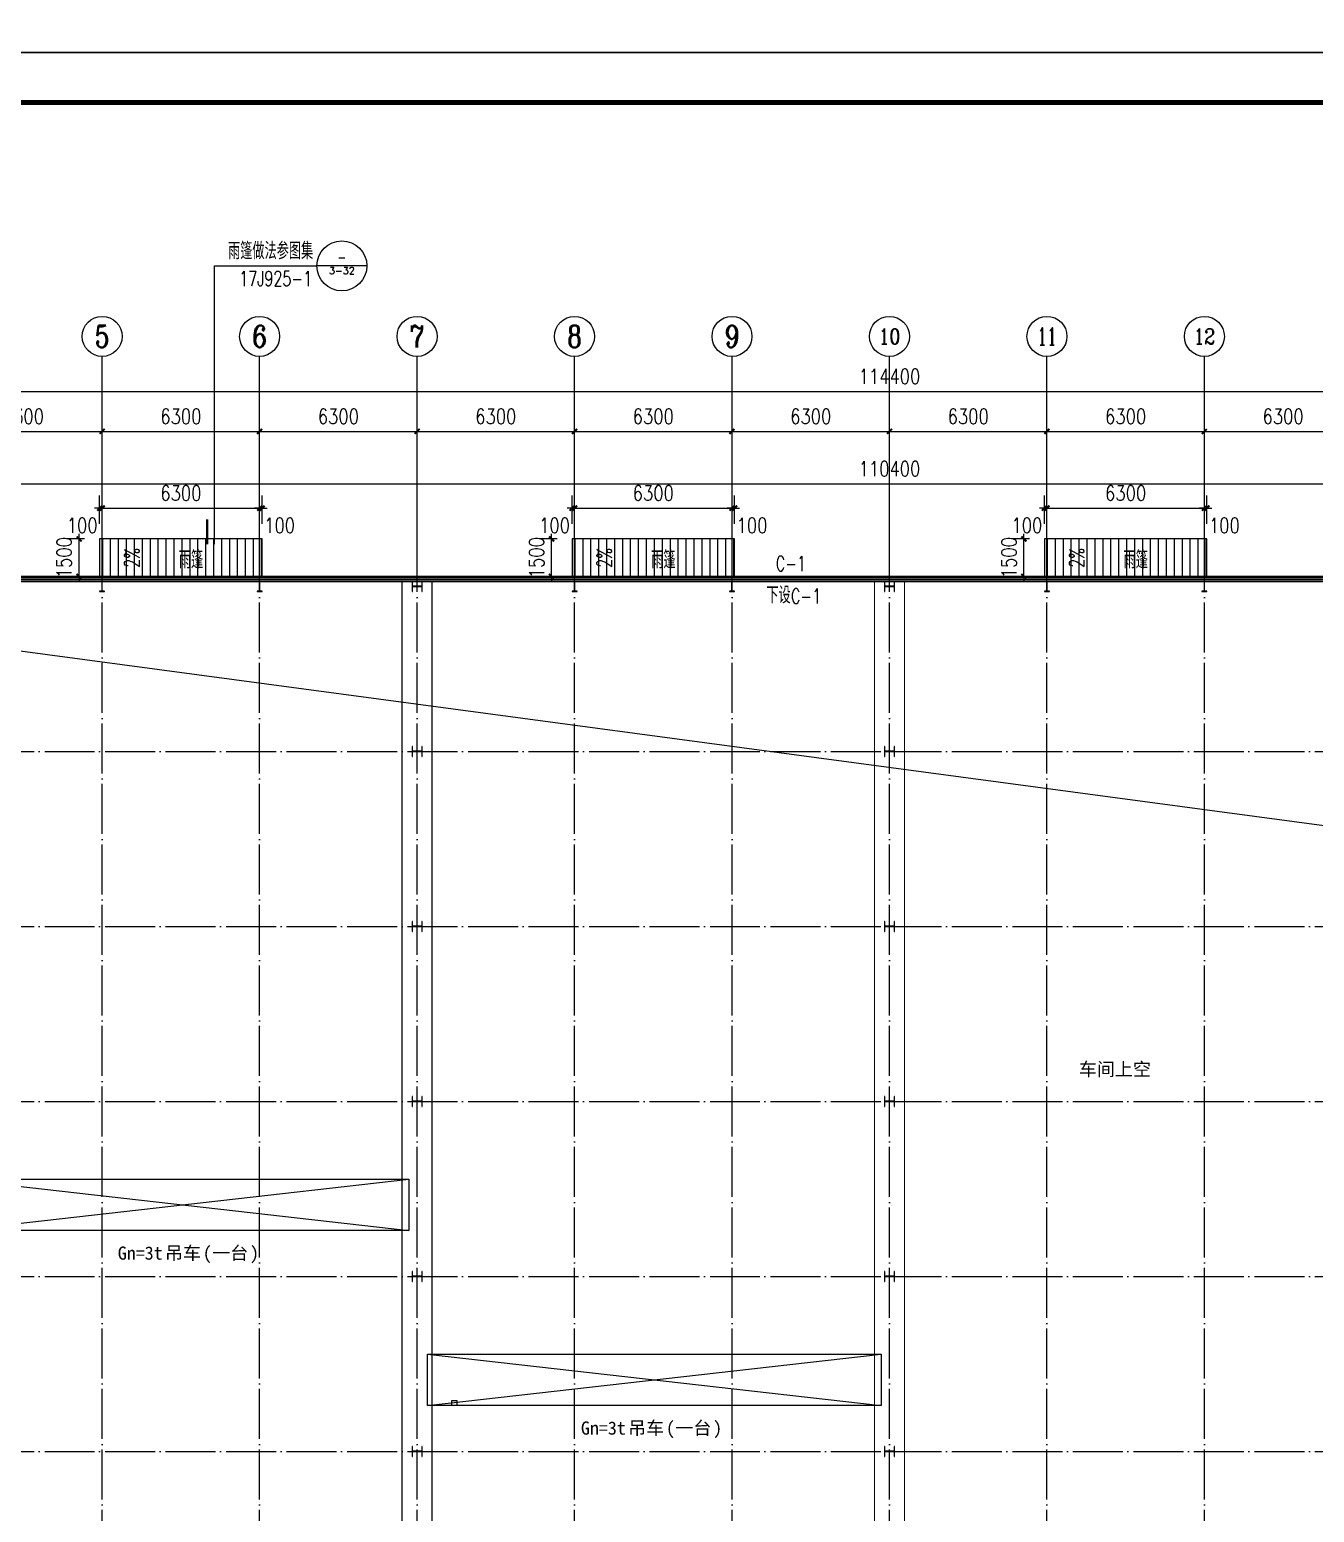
# Model space of a CAD drawing. Extents: x -21908402 to 2288787, y 79687 to 5079726.
# Drawn here: x 2142909 to 2194310, y 377685 to 436996 of the extents above; entities that cross this region are included whole.
import ezdxf
from ezdxf.enums import TextEntityAlignment as Align

# ---------------------------------------------------------------- set-up
doc = ezdxf.new("R2010")
doc.units = 0
doc.header["$LTSCALE"] = 1000
doc.linetypes.add('DOTE', pattern=[2.42, 2, -0.2, 0.02, -0.2])
doc.layers.get('0').update_dxf_attribs({"linetype": 'CONTINUOUS'})
doc.layers.get('DEFPOINTS').update_dxf_attribs({"linetype": 'CONTINUOUS'})
for name, color, linetype in [('AXIS', 3, 'CONTINUOUS'), ('AXIS_TEXT', 7, 'CONTINUOUS'), ('COLUMN', 9, 'CONTINUOUS'), ('DIM_IDEN', 3, 'CONTINUOUS'), ('DIM_SYMB', 3, 'CONTINUOUS'), ('DOTE', 1, 'DOTE'), ('PUB_DIM', 3, 'CONTINUOUS'), ('PUB_TEXT', 7, 'CONTINUOUS'), ('PUB_TITLE', 4, 'CONTINUOUS'), ('WALL', 6, 'CONTINUOUS'), ('WINDOW', 94, 'CONTINUOUS'), ('WINDOW_TEXT', 7, 'CONTINUOUS'), ('填充', 8, 'CONTINUOUS')]:
    doc.layers.add(name, color=color, linetype=linetype)
doc.styles.add('_TCH_AXIS', font='COMPLEX', dxfattribs={"bigfont": 'GBCBIG'})
doc.styles.add('_TCH_DIM', font='SIMPLEX', dxfattribs={"bigfont": 'GBCBIG'})
doc.styles.add('_TCH_DYN', font='')
doc.styles.add('_TCH_LABEL', font='COMPLEX', dxfattribs={"bigfont": 'GBCBIG'})
doc.styles.add('_TCH_WINDOW', font='SIMPLEX', dxfattribs={"bigfont": 'GBCBIG'})
doc.styles.add('COMPLEX', font='COMPLEX')
doc.styles.add('DIM_FONT', font='simplex.shx', dxfattribs={"width": 0.8})
doc.styles.get("Standard").update_dxf_attribs({"font": 'tssdeng.shx', "width": 0.7, "bigfont": 'hztxt.shx'})
doc.styles.get('_TCH_DYN').set_extended_font_data('SimSun')
doc.dimstyles.new('DIMN200', dxfattribs={"dimscale": 2, "dimtxt": 300, "dimasz": 100, "dimexe": 250, "dimexo": 300, "dimgap": 150, "dimtad": 1, "dimdec": 0, "dimzin": 0, "dimtxsty": 'DIM_FONT', "dimblk": 'ARCHTICK', "dimcen": 0.09, "dimclrt": 7, "dimazin": 3, "dimtfac": 1, "dimtdec": 0, "dimtix": 1, "dimtmove": 0, "dimatfit": 3, "dimtolj": 1, "dimtzin": 0})

# ---------------------------------------------------------------- blocks, each defined once
blk = doc.blocks.new('DC')
at = {"color": 2}
for p, q in [((2139922, 388954), (2158083, 391012)), ((2139922, 391012), (2158083, 388954))]:
    blk.add_line(p, q, dxfattribs=at)
for points in [[(2139922, 391012), (2158083, 391012), (2158083, 388954), (2139922, 388954)], [(2140895, 389154), (2141095, 389154), (2141095, 388954), (2140895, 388954)]]:
    blk.add_lwpolyline(points, close=True, dxfattribs=at)
blk = doc.blocks.new('_ARCHTICK')
at = {"color": 0, "linetype": 'BYBLOCK', "const_width": 0.4}
blk.add_lwpolyline([(-0.5, -0.5), (0.5, 0.5)], dxfattribs=at)
blk = doc.blocks.new('*D190')
at = {"layer": 'DEFPOINTS', "color": 0}
for p in [(2182689, 416625), (2183510, 416625), (2183510, 415125)]:
    blk.add_point(p, dxfattribs=at)
at = {"layer": 'PUB_DIM', "color": 0}
for p, q in [((2182910, 416625), (2182189, 416625)), ((2182689, 416625), (2182689, 416825)), ((2182689, 415125), (2182689, 416625)), ((2182910, 415125), (2182189, 415125)), ((2182689, 415125), (2182689, 414925))]:
    blk.add_line(p, q, dxfattribs=at)
at = {"layer": 'PUB_DIM', "color": 0, "xscale": 200, "yscale": 200, "zscale": 200}
for p, rotation in [((2182689, 416625), 270), ((2182689, 415125), 90)]:
    blk.add_blockref('_ARCHTICK', p, dxfattribs=dict(at, rotation=rotation))
at = {"layer": 'PUB_DIM', "color": 7, "insert": (2182089, 415875), "char_height": 600, "attachment_point": 5, "rotation": 90, "style": 'DIM_FONT'}
blk.add_mtext('\\A1;1500', dxfattribs=at)
blk = doc.blocks.new('*D191')
at = {"layer": 'DEFPOINTS', "color": 0}
for p in [(2183610, 417855), (2183510, 416625), (2183610, 416625)]:
    blk.add_point(p, dxfattribs=at)
at = {"layer": 'PUB_DIM', "color": 0}
for p, q in [((2183510, 417225), (2183510, 418355)), ((2183610, 417225), (2183610, 418355)), ((2183510, 417855), (2183310, 417855)), ((2183510, 417855), (2183610, 417855)), ((2183610, 417855), (2183810, 417855))]:
    blk.add_line(p, q, dxfattribs=at)
at = {"layer": 'PUB_DIM', "color": 0, "xscale": 200, "yscale": 200, "zscale": 200}
blk.add_blockref('_ARCHTICK', (2183510, 417855), dxfattribs=at)
at = {"layer": 'PUB_DIM', "color": 0, "xscale": 200, "yscale": 200, "zscale": 200, "rotation": 180}
blk.add_blockref('_ARCHTICK', (2183610, 417855), dxfattribs=at)
at = {"layer": 'PUB_DIM', "color": 7, "insert": (2182810, 417165), "char_height": 600, "attachment_point": 5, "style": 'DIM_FONT'}
blk.add_mtext('\\A1;100', dxfattribs=at)
blk = doc.blocks.new('*D192')
at = {"layer": 'DEFPOINTS', "color": 0}
for p in [(2189910, 417855), (2183610, 416625), (2189910, 416625)]:
    blk.add_point(p, dxfattribs=at)
at = {"layer": 'PUB_DIM', "color": 0}
for p, q in [((2183610, 417225), (2183610, 418355)), ((2189910, 417225), (2189910, 418355)), ((2183610, 417855), (2189910, 417855))]:
    blk.add_line(p, q, dxfattribs=at)
at = {"layer": 'PUB_DIM', "color": 0, "xscale": 200, "yscale": 200, "zscale": 200, "rotation": 180}
blk.add_blockref('_ARCHTICK', (2183610, 417855), dxfattribs=at)
at = {"layer": 'PUB_DIM', "color": 0, "xscale": 200, "yscale": 200, "zscale": 200}
blk.add_blockref('_ARCHTICK', (2189910, 417855), dxfattribs=at)
at = {"layer": 'PUB_DIM', "color": 7, "insert": (2186760, 418455), "char_height": 600, "attachment_point": 5, "style": 'DIM_FONT'}
blk.add_mtext('\\A1;6300', dxfattribs=at)
blk = doc.blocks.new('*D193')
at = {"layer": 'DEFPOINTS', "color": 0}
for p in [(2190010, 417855), (2189910, 416625), (2190010, 416625)]:
    blk.add_point(p, dxfattribs=at)
at = {"layer": 'PUB_DIM', "color": 0}
for p, q in [((2189910, 417225), (2189910, 418355)), ((2190010, 417225), (2190010, 418355)), ((2189910, 417855), (2189710, 417855)), ((2189910, 417855), (2190010, 417855)), ((2190010, 417855), (2190210, 417855))]:
    blk.add_line(p, q, dxfattribs=at)
at = {"layer": 'PUB_DIM', "color": 0, "xscale": 200, "yscale": 200, "zscale": 200}
blk.add_blockref('_ARCHTICK', (2189910, 417855), dxfattribs=at)
at = {"layer": 'PUB_DIM', "color": 0, "xscale": 200, "yscale": 200, "zscale": 200, "rotation": 180}
blk.add_blockref('_ARCHTICK', (2190010, 417855), dxfattribs=at)
at = {"layer": 'PUB_DIM', "color": 7, "insert": (2190710, 417165), "char_height": 600, "attachment_point": 5, "style": 'DIM_FONT'}
blk.add_mtext('\\A1;100', dxfattribs=at)
blk = doc.blocks.new('*D194')
at = {"layer": 'DEFPOINTS', "color": 0}
for p in [(2163789, 416625), (2164610, 416625), (2164610, 415125)]:
    blk.add_point(p, dxfattribs=at)
at = {"layer": 'PUB_DIM', "color": 0}
for p, q in [((2164010, 416625), (2163289, 416625)), ((2163789, 416625), (2163789, 416825)), ((2163789, 415125), (2163789, 416625)), ((2164010, 415125), (2163289, 415125)), ((2163789, 415125), (2163789, 414925))]:
    blk.add_line(p, q, dxfattribs=at)
at = {"layer": 'PUB_DIM', "color": 0, "xscale": 200, "yscale": 200, "zscale": 200}
for p, rotation in [((2163789, 416625), 270), ((2163789, 415125), 90)]:
    blk.add_blockref('_ARCHTICK', p, dxfattribs=dict(at, rotation=rotation))
at = {"layer": 'PUB_DIM', "color": 7, "insert": (2163189, 415875), "char_height": 600, "attachment_point": 5, "rotation": 90, "style": 'DIM_FONT'}
blk.add_mtext('\\A1;1500', dxfattribs=at)
blk = doc.blocks.new('*D195')
at = {"layer": 'DEFPOINTS', "color": 0}
for p in [(2164710, 417855), (2164610, 416625), (2164710, 416625)]:
    blk.add_point(p, dxfattribs=at)
at = {"layer": 'PUB_DIM', "color": 0}
for p, q in [((2164610, 417225), (2164610, 418355)), ((2164710, 417225), (2164710, 418355)), ((2164610, 417855), (2164410, 417855)), ((2164610, 417855), (2164710, 417855)), ((2164710, 417855), (2164910, 417855))]:
    blk.add_line(p, q, dxfattribs=at)
at = {"layer": 'PUB_DIM', "color": 0, "xscale": 200, "yscale": 200, "zscale": 200}
blk.add_blockref('_ARCHTICK', (2164610, 417855), dxfattribs=at)
at = {"layer": 'PUB_DIM', "color": 0, "xscale": 200, "yscale": 200, "zscale": 200, "rotation": 180}
blk.add_blockref('_ARCHTICK', (2164710, 417855), dxfattribs=at)
at = {"layer": 'PUB_DIM', "color": 7, "insert": (2163910, 417165), "char_height": 600, "attachment_point": 5, "style": 'DIM_FONT'}
blk.add_mtext('\\A1;100', dxfattribs=at)
blk = doc.blocks.new('*D196')
at = {"layer": 'DEFPOINTS', "color": 0}
for p in [(2171010, 417855), (2164710, 416625), (2171010, 416625)]:
    blk.add_point(p, dxfattribs=at)
at = {"layer": 'PUB_DIM', "color": 0}
for p, q in [((2164710, 417225), (2164710, 418355)), ((2171010, 417225), (2171010, 418355)), ((2164710, 417855), (2171010, 417855))]:
    blk.add_line(p, q, dxfattribs=at)
at = {"layer": 'PUB_DIM', "color": 0, "xscale": 200, "yscale": 200, "zscale": 200, "rotation": 180}
blk.add_blockref('_ARCHTICK', (2164710, 417855), dxfattribs=at)
at = {"layer": 'PUB_DIM', "color": 0, "xscale": 200, "yscale": 200, "zscale": 200}
blk.add_blockref('_ARCHTICK', (2171010, 417855), dxfattribs=at)
at = {"layer": 'PUB_DIM', "color": 7, "insert": (2167860, 418455), "char_height": 600, "attachment_point": 5, "style": 'DIM_FONT'}
blk.add_mtext('\\A1;6300', dxfattribs=at)
blk = doc.blocks.new('*D197')
at = {"layer": 'DEFPOINTS', "color": 0}
for p in [(2171110, 417855), (2171010, 416625), (2171110, 416625)]:
    blk.add_point(p, dxfattribs=at)
at = {"layer": 'PUB_DIM', "color": 0}
for p, q in [((2171010, 417225), (2171010, 418355)), ((2171110, 417225), (2171110, 418355)), ((2171010, 417855), (2170810, 417855)), ((2171010, 417855), (2171110, 417855)), ((2171110, 417855), (2171310, 417855))]:
    blk.add_line(p, q, dxfattribs=at)
at = {"layer": 'PUB_DIM', "color": 0, "xscale": 200, "yscale": 200, "zscale": 200}
blk.add_blockref('_ARCHTICK', (2171010, 417855), dxfattribs=at)
at = {"layer": 'PUB_DIM', "color": 0, "xscale": 200, "yscale": 200, "zscale": 200, "rotation": 180}
blk.add_blockref('_ARCHTICK', (2171110, 417855), dxfattribs=at)
at = {"layer": 'PUB_DIM', "color": 7, "insert": (2171810, 417165), "char_height": 600, "attachment_point": 5, "style": 'DIM_FONT'}
blk.add_mtext('\\A1;100', dxfattribs=at)
blk = doc.blocks.new('*D198')
at = {"layer": 'DEFPOINTS', "color": 0}
for p in [(2144889, 416625), (2145710, 416625), (2145710, 415125)]:
    blk.add_point(p, dxfattribs=at)
at = {"layer": 'PUB_DIM', "color": 0}
for p, q in [((2145110, 416625), (2144389, 416625)), ((2144889, 416625), (2144889, 416825)), ((2144889, 415125), (2144889, 416625)), ((2145110, 415125), (2144389, 415125)), ((2144889, 415125), (2144889, 414925))]:
    blk.add_line(p, q, dxfattribs=at)
at = {"layer": 'PUB_DIM', "color": 0, "xscale": 200, "yscale": 200, "zscale": 200}
for p, rotation in [((2144889, 416625), 270), ((2144889, 415125), 90)]:
    blk.add_blockref('_ARCHTICK', p, dxfattribs=dict(at, rotation=rotation))
at = {"layer": 'PUB_DIM', "color": 7, "insert": (2144289, 415875), "char_height": 600, "attachment_point": 5, "rotation": 90, "style": 'DIM_FONT'}
blk.add_mtext('\\A1;1500', dxfattribs=at)
blk = doc.blocks.new('*D199')
at = {"layer": 'DEFPOINTS', "color": 0}
for p in [(2145810, 417855), (2145710, 416625), (2145810, 416625)]:
    blk.add_point(p, dxfattribs=at)
at = {"layer": 'PUB_DIM', "color": 0}
for p, q in [((2145710, 417225), (2145710, 418355)), ((2145810, 417225), (2145810, 418355)), ((2145710, 417855), (2145510, 417855)), ((2145710, 417855), (2145810, 417855)), ((2145810, 417855), (2146010, 417855))]:
    blk.add_line(p, q, dxfattribs=at)
at = {"layer": 'PUB_DIM', "color": 0, "xscale": 200, "yscale": 200, "zscale": 200}
blk.add_blockref('_ARCHTICK', (2145710, 417855), dxfattribs=at)
at = {"layer": 'PUB_DIM', "color": 0, "xscale": 200, "yscale": 200, "zscale": 200, "rotation": 180}
blk.add_blockref('_ARCHTICK', (2145810, 417855), dxfattribs=at)
at = {"layer": 'PUB_DIM', "color": 7, "insert": (2145010, 417165), "char_height": 600, "attachment_point": 5, "style": 'DIM_FONT'}
blk.add_mtext('\\A1;100', dxfattribs=at)
blk = doc.blocks.new('*D200')
at = {"layer": 'DEFPOINTS', "color": 0}
for p in [(2152110, 417855), (2145810, 416625), (2152110, 416625)]:
    blk.add_point(p, dxfattribs=at)
at = {"layer": 'PUB_DIM', "color": 0}
for p, q in [((2145810, 417225), (2145810, 418355)), ((2152110, 417225), (2152110, 418355)), ((2145810, 417855), (2152110, 417855))]:
    blk.add_line(p, q, dxfattribs=at)
at = {"layer": 'PUB_DIM', "color": 0, "xscale": 200, "yscale": 200, "zscale": 200, "rotation": 180}
blk.add_blockref('_ARCHTICK', (2145810, 417855), dxfattribs=at)
at = {"layer": 'PUB_DIM', "color": 0, "xscale": 200, "yscale": 200, "zscale": 200}
blk.add_blockref('_ARCHTICK', (2152110, 417855), dxfattribs=at)
at = {"layer": 'PUB_DIM', "color": 7, "insert": (2148960, 418455), "char_height": 600, "attachment_point": 5, "style": 'DIM_FONT'}
blk.add_mtext('\\A1;6300', dxfattribs=at)
blk = doc.blocks.new('*D201')
at = {"layer": 'DEFPOINTS', "color": 0}
for p in [(2152210, 417855), (2152110, 416625), (2152210, 416625)]:
    blk.add_point(p, dxfattribs=at)
at = {"layer": 'PUB_DIM', "color": 0}
for p, q in [((2152110, 417225), (2152110, 418355)), ((2152210, 417225), (2152210, 418355)), ((2152110, 417855), (2151910, 417855)), ((2152110, 417855), (2152210, 417855)), ((2152210, 417855), (2152410, 417855))]:
    blk.add_line(p, q, dxfattribs=at)
at = {"layer": 'PUB_DIM', "color": 0, "xscale": 200, "yscale": 200, "zscale": 200}
blk.add_blockref('_ARCHTICK', (2152110, 417855), dxfattribs=at)
at = {"layer": 'PUB_DIM', "color": 0, "xscale": 200, "yscale": 200, "zscale": 200, "rotation": 180}
blk.add_blockref('_ARCHTICK', (2152210, 417855), dxfattribs=at)
at = {"layer": 'PUB_DIM', "color": 7, "insert": (2152910, 417165), "char_height": 600, "attachment_point": 5, "style": 'DIM_FONT'}
blk.add_mtext('\\A1;100', dxfattribs=at)
blk = doc.blocks.new('*D237')
at = {"layer": 'DEFPOINTS', "color": 0}
for p in [(2232510, 418829), (2122110, 415423), (2232510, 415423)]:
    blk.add_point(p, dxfattribs=at)
at = {"layer": 'PUB_DIM', "color": 0}
for p, q in [((2122110, 416023), (2122110, 419329)), ((2232510, 416023), (2232510, 419329)), ((2122110, 418829), (2232510, 418829))]:
    blk.add_line(p, q, dxfattribs=at)
at = {"layer": 'PUB_DIM', "color": 0, "xscale": 200, "yscale": 200, "zscale": 200, "rotation": 180}
blk.add_blockref('_ARCHTICK', (2122110, 418829), dxfattribs=at)
at = {"layer": 'PUB_DIM', "color": 0, "xscale": 200, "yscale": 200, "zscale": 200}
blk.add_blockref('_ARCHTICK', (2232510, 418829), dxfattribs=at)
at = {"layer": 'PUB_DIM', "color": 7, "insert": (2177310, 419429), "char_height": 600, "attachment_point": 5, "style": 'DIM_FONT'}
blk.add_mtext('\\A1;110400', dxfattribs=at)
blk = doc.blocks.new('*D246')
at = {"layer": 'AXIS', "color": 0}
for p, q in [((2139510, 416525), (2139510, 421425)), ((2145810, 416525), (2145810, 421425)), ((2139510, 420925), (2145810, 420925))]:
    blk.add_line(p, q, dxfattribs=at)
at = {"layer": 'DEFPOINTS', "color": 0}
for p in [(2145810, 420925), (2139510, 415925), (2145810, 415925)]:
    blk.add_point(p, dxfattribs=at)
at = {"layer": 'AXIS', "color": 0, "xscale": 200, "yscale": 200, "zscale": 200, "rotation": 180}
blk.add_blockref('_ARCHTICK', (2139510, 420925), dxfattribs=at)
at = {"layer": 'AXIS', "color": 0, "xscale": 200, "yscale": 200, "zscale": 200}
blk.add_blockref('_ARCHTICK', (2145810, 420925), dxfattribs=at)
at = {"layer": 'AXIS', "color": 7, "insert": (2142660, 421525), "char_height": 600, "attachment_point": 5, "style": 'DIM_FONT'}
blk.add_mtext('\\A1;6300', dxfattribs=at)
blk = doc.blocks.new('*D247')
at = {"layer": 'AXIS', "color": 0}
for p, q in [((2145810, 416525), (2145810, 421425)), ((2152110, 416525), (2152110, 421425)), ((2145810, 420925), (2152110, 420925))]:
    blk.add_line(p, q, dxfattribs=at)
at = {"layer": 'DEFPOINTS', "color": 0}
for p in [(2152110, 420925), (2145810, 415925), (2152110, 415925)]:
    blk.add_point(p, dxfattribs=at)
at = {"layer": 'AXIS', "color": 0, "xscale": 200, "yscale": 200, "zscale": 200, "rotation": 180}
blk.add_blockref('_ARCHTICK', (2145810, 420925), dxfattribs=at)
at = {"layer": 'AXIS', "color": 0, "xscale": 200, "yscale": 200, "zscale": 200}
blk.add_blockref('_ARCHTICK', (2152110, 420925), dxfattribs=at)
at = {"layer": 'AXIS', "color": 7, "insert": (2148960, 421525), "char_height": 600, "attachment_point": 5, "style": 'DIM_FONT'}
blk.add_mtext('\\A1;6300', dxfattribs=at)
blk = doc.blocks.new('*D248')
at = {"layer": 'AXIS', "color": 0}
for p, q in [((2152110, 416525), (2152110, 421425)), ((2158410, 416525), (2158410, 421425)), ((2152110, 420925), (2158410, 420925))]:
    blk.add_line(p, q, dxfattribs=at)
at = {"layer": 'DEFPOINTS', "color": 0}
for p in [(2158410, 420925), (2152110, 415925), (2158410, 415925)]:
    blk.add_point(p, dxfattribs=at)
at = {"layer": 'AXIS', "color": 0, "xscale": 200, "yscale": 200, "zscale": 200, "rotation": 180}
blk.add_blockref('_ARCHTICK', (2152110, 420925), dxfattribs=at)
at = {"layer": 'AXIS', "color": 0, "xscale": 200, "yscale": 200, "zscale": 200}
blk.add_blockref('_ARCHTICK', (2158410, 420925), dxfattribs=at)
at = {"layer": 'AXIS', "color": 7, "insert": (2155260, 421525), "char_height": 600, "attachment_point": 5, "style": 'DIM_FONT'}
blk.add_mtext('\\A1;6300', dxfattribs=at)
blk = doc.blocks.new('*D249')
at = {"layer": 'AXIS', "color": 0}
for p, q in [((2158410, 416525), (2158410, 421425)), ((2164710, 416525), (2164710, 421425)), ((2158410, 420925), (2164710, 420925))]:
    blk.add_line(p, q, dxfattribs=at)
at = {"layer": 'DEFPOINTS', "color": 0}
for p in [(2164710, 420925), (2158410, 415925), (2164710, 415925)]:
    blk.add_point(p, dxfattribs=at)
at = {"layer": 'AXIS', "color": 0, "xscale": 200, "yscale": 200, "zscale": 200, "rotation": 180}
blk.add_blockref('_ARCHTICK', (2158410, 420925), dxfattribs=at)
at = {"layer": 'AXIS', "color": 0, "xscale": 200, "yscale": 200, "zscale": 200}
blk.add_blockref('_ARCHTICK', (2164710, 420925), dxfattribs=at)
at = {"layer": 'AXIS', "color": 7, "insert": (2161560, 421525), "char_height": 600, "attachment_point": 5, "style": 'DIM_FONT'}
blk.add_mtext('\\A1;6300', dxfattribs=at)
blk = doc.blocks.new('*D250')
at = {"layer": 'AXIS', "color": 0}
for p, q in [((2164710, 416525), (2164710, 421425)), ((2171010, 416525), (2171010, 421425)), ((2164710, 420925), (2171010, 420925))]:
    blk.add_line(p, q, dxfattribs=at)
at = {"layer": 'DEFPOINTS', "color": 0}
for p in [(2171010, 420925), (2164710, 415925), (2171010, 415925)]:
    blk.add_point(p, dxfattribs=at)
at = {"layer": 'AXIS', "color": 0, "xscale": 200, "yscale": 200, "zscale": 200, "rotation": 180}
blk.add_blockref('_ARCHTICK', (2164710, 420925), dxfattribs=at)
at = {"layer": 'AXIS', "color": 0, "xscale": 200, "yscale": 200, "zscale": 200}
blk.add_blockref('_ARCHTICK', (2171010, 420925), dxfattribs=at)
at = {"layer": 'AXIS', "color": 7, "insert": (2167860, 421525), "char_height": 600, "attachment_point": 5, "style": 'DIM_FONT'}
blk.add_mtext('\\A1;6300', dxfattribs=at)
blk = doc.blocks.new('*D251')
at = {"layer": 'AXIS', "color": 0}
for p, q in [((2171010, 416525), (2171010, 421425)), ((2177310, 416525), (2177310, 421425)), ((2171010, 420925), (2177310, 420925))]:
    blk.add_line(p, q, dxfattribs=at)
at = {"layer": 'DEFPOINTS', "color": 0}
for p in [(2177310, 420925), (2171010, 415925), (2177310, 415925)]:
    blk.add_point(p, dxfattribs=at)
at = {"layer": 'AXIS', "color": 0, "xscale": 200, "yscale": 200, "zscale": 200, "rotation": 180}
blk.add_blockref('_ARCHTICK', (2171010, 420925), dxfattribs=at)
at = {"layer": 'AXIS', "color": 0, "xscale": 200, "yscale": 200, "zscale": 200}
blk.add_blockref('_ARCHTICK', (2177310, 420925), dxfattribs=at)
at = {"layer": 'AXIS', "color": 7, "insert": (2174160, 421525), "char_height": 600, "attachment_point": 5, "style": 'DIM_FONT'}
blk.add_mtext('\\A1;6300', dxfattribs=at)
blk = doc.blocks.new('*D252')
at = {"layer": 'AXIS', "color": 0}
for p, q in [((2177310, 416525), (2177310, 421425)), ((2183610, 416525), (2183610, 421425)), ((2177310, 420925), (2183610, 420925))]:
    blk.add_line(p, q, dxfattribs=at)
at = {"layer": 'DEFPOINTS', "color": 0}
for p in [(2183610, 420925), (2177310, 415925), (2183610, 415925)]:
    blk.add_point(p, dxfattribs=at)
at = {"layer": 'AXIS', "color": 0, "xscale": 200, "yscale": 200, "zscale": 200, "rotation": 180}
blk.add_blockref('_ARCHTICK', (2177310, 420925), dxfattribs=at)
at = {"layer": 'AXIS', "color": 0, "xscale": 200, "yscale": 200, "zscale": 200}
blk.add_blockref('_ARCHTICK', (2183610, 420925), dxfattribs=at)
at = {"layer": 'AXIS', "color": 7, "insert": (2180460, 421525), "char_height": 600, "attachment_point": 5, "style": 'DIM_FONT'}
blk.add_mtext('\\A1;6300', dxfattribs=at)
blk = doc.blocks.new('*D253')
at = {"layer": 'AXIS', "color": 0}
for p, q in [((2183610, 416525), (2183610, 421425)), ((2189910, 416525), (2189910, 421425)), ((2183610, 420925), (2189910, 420925))]:
    blk.add_line(p, q, dxfattribs=at)
at = {"layer": 'DEFPOINTS', "color": 0}
for p in [(2189910, 420925), (2183610, 415925), (2189910, 415925)]:
    blk.add_point(p, dxfattribs=at)
at = {"layer": 'AXIS', "color": 0, "xscale": 200, "yscale": 200, "zscale": 200, "rotation": 180}
blk.add_blockref('_ARCHTICK', (2183610, 420925), dxfattribs=at)
at = {"layer": 'AXIS', "color": 0, "xscale": 200, "yscale": 200, "zscale": 200}
blk.add_blockref('_ARCHTICK', (2189910, 420925), dxfattribs=at)
at = {"layer": 'AXIS', "color": 7, "insert": (2186760, 421525), "char_height": 600, "attachment_point": 5, "style": 'DIM_FONT'}
blk.add_mtext('\\A1;6300', dxfattribs=at)
blk = doc.blocks.new('*D254')
at = {"layer": 'AXIS', "color": 0}
for p, q in [((2189910, 416525), (2189910, 421425)), ((2196210, 416525), (2196210, 421425)), ((2189910, 420925), (2196210, 420925))]:
    blk.add_line(p, q, dxfattribs=at)
at = {"layer": 'DEFPOINTS', "color": 0}
for p in [(2196210, 420925), (2189910, 415925), (2196210, 415925)]:
    blk.add_point(p, dxfattribs=at)
at = {"layer": 'AXIS', "color": 0, "xscale": 200, "yscale": 200, "zscale": 200, "rotation": 180}
blk.add_blockref('_ARCHTICK', (2189910, 420925), dxfattribs=at)
at = {"layer": 'AXIS', "color": 0, "xscale": 200, "yscale": 200, "zscale": 200}
blk.add_blockref('_ARCHTICK', (2196210, 420925), dxfattribs=at)
at = {"layer": 'AXIS', "color": 7, "insert": (2193060, 421525), "char_height": 600, "attachment_point": 5, "style": 'DIM_FONT'}
blk.add_mtext('\\A1;6300', dxfattribs=at)
blk = doc.blocks.new('*D262')
at = {"layer": 'AXIS', "color": 0}
for p, q in [((2120110, 416525), (2120110, 423025)), ((2234510, 416525), (2234510, 423025)), ((2120110, 422525), (2234510, 422525))]:
    blk.add_line(p, q, dxfattribs=at)
at = {"layer": 'DEFPOINTS', "color": 0}
for p in [(2234510, 422525), (2120110, 415925), (2234510, 415925)]:
    blk.add_point(p, dxfattribs=at)
at = {"layer": 'AXIS', "color": 0, "xscale": 200, "yscale": 200, "zscale": 200, "rotation": 180}
blk.add_blockref('_ARCHTICK', (2120110, 422525), dxfattribs=at)
at = {"layer": 'AXIS', "color": 0, "xscale": 200, "yscale": 200, "zscale": 200}
blk.add_blockref('_ARCHTICK', (2234510, 422525), dxfattribs=at)
at = {"layer": 'AXIS', "color": 7, "insert": (2177310, 423125), "char_height": 600, "attachment_point": 5, "style": 'DIM_FONT'}
blk.add_mtext('\\A1;114400', dxfattribs=at)
blk = doc.blocks.new('_AXISO')
blk.add_circle((0, 0), 0.5)
at = {"layer": 'AXIS_TEXT', "style": 'COMPLEX', "width": 1.041667}
blk.add_attdef('A', text='', height=0.56, dxfattribs=at).set_placement((-0.25, -0.28), (0.25, -0.28), align=Align.FIT)
blk = doc.blocks.new('$WINLIB2D$00000001')
at = {"color": 0}
for points in [[(-0.5, 0.5), (0.5, 0.5)], [(0.5, 0.16667), (-0.5, 0.16667)], [(0.5, -0.16667), (-0.5, -0.16667)], [(-0.5, -0.5), (0.5, -0.5)]]:
    blk.add_lwpolyline(points, dxfattribs=at)

msp = doc.modelspace()

# ---------------------------------------------------------------- hatches: boundary and pattern name
at = {"layer": '填充'}
h = msp.add_hatch(dxfattribs=at)
h.set_pattern_fill('ANSI31', color=1, scale=200, angle=45, style=0)
h.set_pattern_definition([(270, (18900, 760250.44), (-317.5, -3e-14), [])])
h.paths.add_polyline_path([(2145710, 415125.2), (2152210, 415125.2), (2152210, 416625.2), (2145710, 416625.2)])
h = msp.add_hatch(dxfattribs=at)
h.set_pattern_fill('ANSI31', color=1, scale=200, angle=45, style=0)
h.set_pattern_definition([(270, (37800, 760250.44), (-317.5, -3e-14), [])])
h.paths.add_polyline_path([(2164610, 415125.2), (2171110, 415125.2), (2171110, 416625.2), (2164610, 416625.2)])
h = msp.add_hatch(dxfattribs=at)
h.set_pattern_fill('ANSI31', color=1, scale=200, angle=45, style=0)
h.set_pattern_definition([(270, (56700, 760250.44), (-317.5, -3e-14), [])])
h.paths.add_polyline_path([(2183510, 415125.2), (2190010, 415125.2), (2190010, 416625.2), (2183510, 416625.2)])

# ---------------------------------------------------------------- linework, layer by layer
for points in [[(2145710, 415125.2), (2152210, 415125.2), (2152210, 416625.2), (2145710, 416625.2)], [(2164610, 415125.2), (2171110, 415125.2), (2171110, 416625.2), (2164610, 416625.2)], [(2183510, 415125.2), (2190010, 415125.2), (2190010, 416625.2), (2183510, 416625.2)]]:
    msp.add_lwpolyline(points, close=True)
at = {"color": 2, "linetype": 'DOTE', "const_width": 50}
for points in [[(2157810, 414925.2), (2157810, 345325.2)], [(2159010, 414925.2), (2159010, 345325.2)], [(2176710, 414925.2), (2176710, 345325.2)], [(2177910, 414925.2), (2177910, 345325.2)]]:
    msp.add_lwpolyline(points, dxfattribs=at)
at = {"layer": 'AXIS'}
for p, q in [((2145810, 415925.2), (2145810, 423925.2)), ((2152110, 415925.2), (2152110, 423925.2)), ((2158410, 415925.2), (2158410, 423925.2)), ((2164710, 415925.2), (2164710, 423925.2)), ((2171010, 415925.2), (2171010, 423925.2)), ((2177310, 415925.2), (2177310, 423925.2)), ((2183610, 415925.2), (2183610, 423925.2)), ((2189910, 415925.2), (2189910, 423925.2))]:
    msp.add_line(p, q, dxfattribs=at)
at = {"layer": 'COLUMN'}
for p, q in [((2145910, 414925.2), (2145710, 414925.2)), ((2145710, 414925.2), (2145710, 414915.2)), ((2145710, 414915.2), (2145797.9, 414915.2)), ((2145797.9, 414915.2), (2145802.9, 414910.2)), ((2145802.9, 414910.2), (2145802.9, 414540.2)), ((2145808.9, 414910.2), (2145813.9, 414915.2)), ((2145808.9, 414540.2), (2145808.9, 414910.2)), ((2145813.9, 414915.2), (2145910, 414915.2)), ((2145910, 414915.2), (2145910, 414925.2)), ((2152210, 414925.2), (2152010, 414925.2)), ((2152010, 414925.2), (2152010, 414915.2)), ((2152010, 414915.2), (2152097.9, 414915.2)), ((2152097.9, 414915.2), (2152102.9, 414910.2)), ((2152102.9, 414910.2), (2152102.9, 414540.2)), ((2152108.9, 414910.2), (2152113.9, 414915.2)), ((2152108.9, 414540.2), (2152108.9, 414910.2)), ((2152113.9, 414915.2), (2152210, 414915.2)), ((2152210, 414915.2), (2152210, 414925.2)), ((2158226, 414925.2), (2158210, 414925.2)), ((2158210, 414925.2), (2158210, 414525.2)), ((2158226, 414730.2), (2158226, 414925.2)), ((2158594, 414730.2), (2158226, 414730.2)), ((2158226, 414720.2), (2158594, 414720.2)), ((2158226, 414525.2), (2158226, 414720.2)), ((2158610, 414925.2), (2158594, 414925.2)), ((2158594, 414925.2), (2158594, 414730.2)), ((2158594, 414720.2), (2158594, 414525.2)), ((2158610, 414525.2), (2158610, 414925.2)), ((2164810, 414925.2), (2164610, 414925.2)), ((2164610, 414925.2), (2164610, 414915.2)), ((2164610, 414915.2), (2164697.9, 414915.2)), ((2164697.9, 414915.2), (2164702.9, 414910.2)), ((2164702.9, 414910.2), (2164702.9, 414540.2)), ((2164708.9, 414910.2), (2164713.9, 414915.2)), ((2164708.9, 414540.2), (2164708.9, 414910.2)), ((2164713.9, 414915.2), (2164810, 414915.2)), ((2164810, 414915.2), (2164810, 414925.2)), ((2171110, 414925.2), (2170910, 414925.2)), ((2170910, 414925.2), (2170910, 414915.2)), ((2170910, 414915.2), (2170997.9, 414915.2)), ((2170997.9, 414915.2), (2171002.9, 414910.2)), ((2171002.9, 414910.2), (2171002.9, 414540.2)), ((2171008.9, 414910.2), (2171013.9, 414915.2)), ((2171008.9, 414540.2), (2171008.9, 414910.2)), ((2171013.9, 414915.2), (2171110, 414915.2)), ((2171110, 414915.2), (2171110, 414925.2)), ((2177126, 414925.2), (2177110, 414925.2)), ((2177110, 414925.2), (2177110, 414525.2)), ((2177126, 414730.2), (2177126, 414925.2)), ((2177494, 414730.2), (2177126, 414730.2)), ((2177126, 414720.2), (2177494, 414720.2)), ((2177126, 414525.2), (2177126, 414720.2)), ((2177510, 414925.2), (2177494, 414925.2)), ((2177494, 414925.2), (2177494, 414730.2)), ((2177494, 414720.2), (2177494, 414525.2)), ((2177510, 414525.2), (2177510, 414925.2)), ((2183710, 414925.2), (2183510, 414925.2)), ((2183510, 414925.2), (2183510, 414915.2)), ((2183510, 414915.2), (2183597.9, 414915.2)), ((2183597.9, 414915.2), (2183602.9, 414910.2)), ((2183602.9, 414910.2), (2183602.9, 414540.2)), ((2183608.9, 414910.2), (2183613.9, 414915.2)), ((2183608.9, 414540.2), (2183608.9, 414910.2)), ((2183613.9, 414915.2), (2183710, 414915.2)), ((2183710, 414915.2), (2183710, 414925.2)), ((2190010, 414925.2), (2189810, 414925.2)), ((2189810, 414925.2), (2189810, 414915.2)), ((2189810, 414915.2), (2189897.9, 414915.2)), ((2189897.9, 414915.2), (2189902.9, 414910.2)), ((2189902.9, 414910.2), (2189902.9, 414540.2)), ((2189908.9, 414910.2), (2189913.9, 414915.2)), ((2189908.9, 414540.2), (2189908.9, 414910.2)), ((2189913.9, 414915.2), (2190010, 414915.2)), ((2190010, 414915.2), (2190010, 414925.2)), ((2145797.9, 414535.2), (2145710, 414535.2)), ((2145710, 414535.2), (2145710, 414525.2)), ((2145710, 414525.2), (2145910, 414525.2)), ((2145802.9, 414540.2), (2145797.9, 414535.2)), ((2145813.9, 414535.2), (2145808.9, 414540.2)), ((2145910, 414535.2), (2145813.9, 414535.2)), ((2145910, 414525.2), (2145910, 414535.2)), ((2152097.9, 414535.2), (2152010, 414535.2)), ((2152010, 414535.2), (2152010, 414525.2)), ((2152010, 414525.2), (2152210, 414525.2)), ((2152102.9, 414540.2), (2152097.9, 414535.2)), ((2152113.9, 414535.2), (2152108.9, 414540.2)), ((2152210, 414535.2), (2152113.9, 414535.2)), ((2152210, 414525.2), (2152210, 414535.2)), ((2158210, 414525.2), (2158226, 414525.2)), ((2158594, 414525.2), (2158610, 414525.2)), ((2164697.9, 414535.2), (2164610, 414535.2)), ((2164610, 414535.2), (2164610, 414525.2)), ((2164610, 414525.2), (2164810, 414525.2)), ((2164702.9, 414540.2), (2164697.9, 414535.2)), ((2164713.9, 414535.2), (2164708.9, 414540.2)), ((2164810, 414535.2), (2164713.9, 414535.2)), ((2164810, 414525.2), (2164810, 414535.2)), ((2170997.9, 414535.2), (2170910, 414535.2)), ((2170910, 414535.2), (2170910, 414525.2)), ((2170910, 414525.2), (2171110, 414525.2)), ((2171002.9, 414540.2), (2170997.9, 414535.2)), ((2171013.9, 414535.2), (2171008.9, 414540.2)), ((2171110, 414535.2), (2171013.9, 414535.2)), ((2171110, 414525.2), (2171110, 414535.2)), ((2177110, 414525.2), (2177126, 414525.2)), ((2177494, 414525.2), (2177510, 414525.2)), ((2183597.9, 414535.2), (2183510, 414535.2)), ((2183510, 414535.2), (2183510, 414525.2)), ((2183510, 414525.2), (2183710, 414525.2)), ((2183602.9, 414540.2), (2183597.9, 414535.2)), ((2183613.9, 414535.2), (2183608.9, 414540.2)), ((2183710, 414535.2), (2183613.9, 414535.2)), ((2183710, 414525.2), (2183710, 414535.2)), ((2189897.9, 414535.2), (2189810, 414535.2)), ((2189810, 414535.2), (2189810, 414525.2)), ((2189810, 414525.2), (2190010, 414525.2)), ((2189902.9, 414540.2), (2189897.9, 414535.2)), ((2189913.9, 414535.2), (2189908.9, 414540.2)), ((2190010, 414535.2), (2189913.9, 414535.2)), ((2190010, 414525.2), (2190010, 414535.2)), ((2158226, 408325.2), (2158210, 408325.2)), ((2158210, 408325.2), (2158210, 407925.2)), ((2158226, 408130.2), (2158226, 408325.2)), ((2158594, 408130.2), (2158226, 408130.2)), ((2158226, 408120.2), (2158594, 408120.2)), ((2158226, 407925.2), (2158226, 408120.2)), ((2158610, 408325.2), (2158594, 408325.2)), ((2158594, 408325.2), (2158594, 408130.2)), ((2158594, 408120.2), (2158594, 407925.2)), ((2158610, 407925.2), (2158610, 408325.2)), ((2177126, 408325.2), (2177110, 408325.2)), ((2177110, 408325.2), (2177110, 407925.2)), ((2177126, 408130.2), (2177126, 408325.2)), ((2177494, 408130.2), (2177126, 408130.2)), ((2177126, 408120.2), (2177494, 408120.2)), ((2177126, 407925.2), (2177126, 408120.2)), ((2177510, 408325.2), (2177494, 408325.2)), ((2177494, 408325.2), (2177494, 408130.2)), ((2177494, 408120.2), (2177494, 407925.2)), ((2177510, 407925.2), (2177510, 408325.2)), ((2158210, 407925.2), (2158226, 407925.2)), ((2158594, 407925.2), (2158610, 407925.2)), ((2177110, 407925.2), (2177126, 407925.2)), ((2177494, 407925.2), (2177510, 407925.2)), ((2158226, 401325.2), (2158210, 401325.2)), ((2158210, 401325.2), (2158210, 400925.2)), ((2158226, 401130.2), (2158226, 401325.2)), ((2158594, 401130.2), (2158226, 401130.2)), ((2158226, 401120.2), (2158594, 401120.2)), ((2158226, 400925.2), (2158226, 401120.2)), ((2158610, 401325.2), (2158594, 401325.2)), ((2158594, 401325.2), (2158594, 401130.2)), ((2158594, 401120.2), (2158594, 400925.2)), ((2158610, 400925.2), (2158610, 401325.2)), ((2177126, 401325.2), (2177110, 401325.2)), ((2177110, 401325.2), (2177110, 400925.2)), ((2177126, 401130.2), (2177126, 401325.2)), ((2177494, 401130.2), (2177126, 401130.2)), ((2177126, 401120.2), (2177494, 401120.2)), ((2177126, 400925.2), (2177126, 401120.2)), ((2177510, 401325.2), (2177494, 401325.2)), ((2177494, 401325.2), (2177494, 401130.2)), ((2177494, 401120.2), (2177494, 400925.2)), ((2177510, 400925.2), (2177510, 401325.2)), ((2158210, 400925.2), (2158226, 400925.2)), ((2158594, 400925.2), (2158610, 400925.2)), ((2177110, 400925.2), (2177126, 400925.2)), ((2177494, 400925.2), (2177510, 400925.2)), ((2158226, 394325.2), (2158210, 394325.2)), ((2158210, 394325.2), (2158210, 393925.2)), ((2158210, 393925.2), (2158226, 393925.2)), ((2158226, 394130.2), (2158226, 394325.2)), ((2158594, 394130.2), (2158226, 394130.2)), ((2158226, 394120.2), (2158594, 394120.2)), ((2158226, 393925.2), (2158226, 394120.2)), ((2158610, 394325.2), (2158594, 394325.2)), ((2158594, 394325.2), (2158594, 394130.2)), ((2158594, 394120.2), (2158594, 393925.2)), ((2158594, 393925.2), (2158610, 393925.2)), ((2158610, 393925.2), (2158610, 394325.2)), ((2177126, 394325.2), (2177110, 394325.2)), ((2177110, 394325.2), (2177110, 393925.2)), ((2177110, 393925.2), (2177126, 393925.2)), ((2177126, 394130.2), (2177126, 394325.2)), ((2177494, 394130.2), (2177126, 394130.2)), ((2177126, 394120.2), (2177494, 394120.2)), ((2177126, 393925.2), (2177126, 394120.2)), ((2177510, 394325.2), (2177494, 394325.2)), ((2177494, 394325.2), (2177494, 394130.2)), ((2177494, 394120.2), (2177494, 393925.2)), ((2177494, 393925.2), (2177510, 393925.2)), ((2177510, 393925.2), (2177510, 394325.2)), ((2158226, 387325.2), (2158210, 387325.2)), ((2158210, 387325.2), (2158210, 386925.2)), ((2158226, 387130.2), (2158226, 387325.2)), ((2158610, 387325.2), (2158594, 387325.2)), ((2158594, 387325.2), (2158594, 387130.2)), ((2158610, 386925.2), (2158610, 387325.2)), ((2177126, 387325.2), (2177110, 387325.2)), ((2177110, 387325.2), (2177110, 386925.2)), ((2177126, 387130.2), (2177126, 387325.2)), ((2177510, 387325.2), (2177494, 387325.2)), ((2177494, 387325.2), (2177494, 387130.2)), ((2177510, 386925.2), (2177510, 387325.2)), ((2158210, 386925.2), (2158226, 386925.2)), ((2158594, 387130.2), (2158226, 387130.2)), ((2158226, 387120.2), (2158594, 387120.2)), ((2158226, 386925.2), (2158226, 387120.2)), ((2158594, 387120.2), (2158594, 386925.2)), ((2158594, 386925.2), (2158610, 386925.2)), ((2177110, 386925.2), (2177126, 386925.2)), ((2177494, 387130.2), (2177126, 387130.2)), ((2177126, 387120.2), (2177494, 387120.2)), ((2177126, 386925.2), (2177126, 387120.2)), ((2177494, 387120.2), (2177494, 386925.2)), ((2177494, 386925.2), (2177510, 386925.2)), ((2158226, 380325.2), (2158210, 380325.2)), ((2158210, 380325.2), (2158210, 379925.2)), ((2158226, 380130.2), (2158226, 380325.2)), ((2158610, 380325.2), (2158594, 380325.2)), ((2158594, 380325.2), (2158594, 380130.2)), ((2158610, 379925.2), (2158610, 380325.2)), ((2177126, 380325.2), (2177110, 380325.2)), ((2177110, 380325.2), (2177110, 379925.2)), ((2177126, 380130.2), (2177126, 380325.2)), ((2177510, 380325.2), (2177494, 380325.2)), ((2177494, 380325.2), (2177494, 380130.2)), ((2177510, 379925.2), (2177510, 380325.2)), ((2158210, 379925.2), (2158226, 379925.2)), ((2158594, 380130.2), (2158226, 380130.2)), ((2158226, 380120.2), (2158594, 380120.2)), ((2158226, 379925.2), (2158226, 380120.2)), ((2158594, 380120.2), (2158594, 379925.2)), ((2158594, 379925.2), (2158610, 379925.2)), ((2177110, 379925.2), (2177126, 379925.2)), ((2177494, 380130.2), (2177126, 380130.2)), ((2177126, 380120.2), (2177494, 380120.2)), ((2177126, 379925.2), (2177126, 380120.2)), ((2177494, 380120.2), (2177494, 379925.2)), ((2177494, 379925.2), (2177510, 379925.2))]:
    msp.add_line(p, q, dxfattribs=at)
at = {"layer": 'DIM_IDEN'}
for p, q in [((2150310.2, 427545.8), (2154402.6, 427545.8)), ((2150310.2, 416409.4), (2150310.2, 427545.8)), ((2156402.6, 427545.8), (2154402.6, 427545.8))]:
    msp.add_line(p, q, dxfattribs=at)
at = {"layer": 'DIM_IDEN', "const_width": 100}
msp.add_lwpolyline([(2150010.2, 416409.4), (2150010.2, 417409.4)], dxfattribs=at)
at = {"layer": 'DIM_IDEN'}
msp.add_circle((2155402.6, 427545.8), 1000, dxfattribs=at)
at = {"layer": 'DIM_SYMB'}
for points in [[(2147512.8, 415336.1, 0, 0, 0), (2147512.8, 415762.7, 160, 0, 0), (2147512.8, 416362.7, 0, 0, 0)], [(2166412.8, 415336.1, 0, 0, 0), (2166412.8, 415762.7, 160, 0, 0), (2166412.8, 416362.7, 0, 0, 0)], [(2185312.8, 415336.1, 0, 0, 0), (2185312.8, 415762.7, 160, 0, 0), (2185312.8, 416362.7, 0, 0, 0)]]:
    msp.add_lwpolyline(points, format="xyseb", dxfattribs=at)
at = {"layer": 'DOTE'}
for p, q in [((2145810, 344325.2), (2145810, 415925.2)), ((2152110, 344325.2), (2152110, 415925.2)), ((2158410, 344325.2), (2158410, 415925.2)), ((2164710, 344325.2), (2164710, 415925.2)), ((2171010, 344325.2), (2171010, 415925.2)), ((2177310, 344325.2), (2177310, 415925.2)), ((2183610, 344325.2), (2183610, 415925.2)), ((2189910, 344325.2), (2189910, 415925.2)), ((2119310, 414925.2), (2235310, 414925.2)), ((2119310, 408125.2), (2235310, 408125.2)), ((2119310, 401125.2), (2235310, 401125.2)), ((2119310, 394125.2), (2235310, 394125.2)), ((2119310, 387125.2), (2235310, 387125.2)), ((2119310, 380125.2), (2235310, 380125.2))]:
    msp.add_line(p, q, dxfattribs=at)
at = {"layer": 'PUB_TITLE'}
for points in [[(2095686.8, 436087.5), (2263886.8, 436087.5), (2263886.8, 554887.5), (2095686.8, 554887.5)], [(2095686.8, 317287.5), (2263886.8, 317287.5), (2263886.8, 436087.5), (2095686.8, 436087.5)]]:
    msp.add_lwpolyline(points, close=True, dxfattribs=at)
at = {"layer": 'PUB_TITLE', "const_width": 200}
msp.add_lwpolyline([(2100686.8, 319287.5), (2261886.8, 319287.5), (2261886.8, 434087.5), (2100686.8, 434087.5)], close=True, dxfattribs=at)
at = {"layer": 'WALL'}
for p, q in [((2145810, 415125.2), (2139310, 415125.2)), ((2145710, 414925.2), (2139710, 414925.2)), ((2152110, 415125.2), (2145810, 415125.2)), ((2152010, 414925.2), (2145910, 414925.2)), ((2164710, 415125.2), (2152110, 415125.2)), ((2164610, 414925.2), (2152210, 414925.2)), ((2171010, 415125.2), (2164710, 415125.2)), ((2170910, 414925.2), (2164810, 414925.2)), ((2183610, 415125.2), (2171010, 415125.2)), ((2183510, 414925.2), (2171110, 414925.2)), ((2189910, 415125.2), (2183610, 415125.2)), ((2189810, 414925.2), (2183710, 414925.2)), ((2202510, 415125.2), (2189910, 415125.2)), ((2202410, 414925.2), (2190010, 414925.2))]:
    msp.add_line(p, q, dxfattribs=at)
at = {"layer": '填充'}
msp.add_lwpolyline([(2120310, 415125.2), (2200683.8, 404359.9), (2233510, 345325.2)], dxfattribs=at)

# ---------------------------------------------------------------- block references
for p in [(0, 0), (18900, -7000)]:
    msp.add_blockref('DC', p)
at = {"layer": 'AXIS'}
ref = msp.add_blockref('_AXISO', (2145810, 424725.2), dxfattribs=dict(at, xscale=1600, yscale=1600, zscale=1600))
ref.add_attrib('A', '5', dxfattribs={"layer": 'AXIS_TEXT', "height": 876.8, "style": '_TCH_AXIS'}).set_placement((2145517.8, 424286.8), (2146102.3, 424286.8), align=Align.FIT)
ref = msp.add_blockref('_AXISO', (2152110, 424725.2), dxfattribs=dict(at, xscale=1600, yscale=1600, zscale=1600))
ref.add_attrib('A', '6', dxfattribs={"layer": 'AXIS_TEXT', "height": 876.8, "style": '_TCH_AXIS'}).set_placement((2151817.8, 424286.8), (2152402.3, 424286.8), align=Align.FIT)
ref = msp.add_blockref('_AXISO', (2158410, 424725.2), dxfattribs=dict(at, xscale=1600, yscale=1600, zscale=1600))
ref.add_attrib('A', '7', dxfattribs={"layer": 'AXIS_TEXT', "height": 876.8, "style": '_TCH_AXIS'}).set_placement((2158117.8, 424286.8), (2158702.3, 424286.8), align=Align.FIT)
ref = msp.add_blockref('_AXISO', (2164710, 424725.2), dxfattribs=dict(at, xscale=1600, yscale=1600, zscale=1600))
ref.add_attrib('A', '8', dxfattribs={"layer": 'AXIS_TEXT', "height": 876.8, "style": '_TCH_AXIS'}).set_placement((2164417.8, 424286.8), (2165002.3, 424286.8), align=Align.FIT)
ref = msp.add_blockref('_AXISO', (2171010, 424725.2), dxfattribs=dict(at, xscale=1600, yscale=1600, zscale=1600))
ref.add_attrib('A', '9', dxfattribs={"layer": 'AXIS_TEXT', "height": 876.8, "style": '_TCH_AXIS'}).set_placement((2170717.8, 424286.8), (2171302.3, 424286.8), align=Align.FIT)
ref = msp.add_blockref('_AXISO', (2177310, 424725.2), dxfattribs=dict(at, xscale=1600, yscale=1600, zscale=1600))
ref.add_attrib('A', '10', dxfattribs={"layer": 'AXIS_TEXT', "height": 618.45, "style": '_TCH_AXIS'}).set_placement((2176883, 424416), (2177737.1, 424416), align=Align.FIT)
ref = msp.add_blockref('_AXISO', (2183610, 424725.2), dxfattribs=dict(at, xscale=1600, yscale=1600, zscale=1600))
ref.add_attrib('A', '11', dxfattribs={"layer": 'AXIS_TEXT', "height": 688.85, "style": '_TCH_AXIS'}).set_placement((2183216.4, 424380.8), (2184003.7, 424380.8), align=Align.FIT)
ref = msp.add_blockref('_AXISO', (2189910, 424725.2), dxfattribs=dict(at, xscale=1600, yscale=1600, zscale=1600))
ref.add_attrib('A', '12', dxfattribs={"layer": 'AXIS_TEXT', "height": 618.45, "style": '_TCH_AXIS'}).set_placement((2189483, 424416), (2190337.1, 424416), align=Align.FIT)
at = {"layer": 'WINDOW'}
ref = msp.add_blockref('$WINLIB2D$00000001', (2177310, 415025.2), dxfattribs=dict(at, xscale=-110400, yscale=-200, zscale=-110400, rotation=180))
ref.add_attrib('A', 'C-1', (2172763.8, 415341), dxfattribs={"layer": 'WINDOW_TEXT', "height": 595, "style": '_TCH_WINDOW', "width": 0.705882})

# ---------------------------------------------------------------- texts
at = {"layer": 'PUB_TEXT'}
for s, height, style, p in [('雨篷做法参图集', 675.18, '_TCH_LABEL', (2150849, 427807.9)), ('车间上空', 528.56, '_TCH_DYN', (2184887.4, 395149.3)), ('Gn=3t', 528.56, '_TCH_DYN', (2146433.5, 387793.2)), ('吊车', 528.56, '_TCH_DYN', (2148323.3, 387793.2)), ('(', 528.6, '_TCH_DYN', (2149835.2, 387793.2)), ('一台', 528.56, '_TCH_DYN', (2150213.2, 387793.2)), (')', 528.6, '_TCH_DYN', (2151725, 387793.2)), ('吊车', 528.56, '_TCH_DYN', (2166854, 380793.2)), ('(', 528.6, '_TCH_DYN', (2168365.8, 380793.2)), ('一台', 528.56, '_TCH_DYN', (2168743.8, 380793.2)), (')', 528.6, '_TCH_DYN', (2170255.6, 380793.2)), ('Gn=3t', 528.56, '_TCH_DYN', (2164964.1, 380793.2))]:
    msp.add_text(s, height=height, dxfattribs=dict(at, style=style)).set_placement(p)
at = {"layer": 'PUB_TEXT', "style": '_TCH_LABEL', "width": 0.777778}
msp.add_text('-', height=522, dxfattribs=at).set_placement((2155228.6, 427650.2), (2155576.6, 427650.2), align=Align.FIT)
at = {"layer": 'PUB_TEXT', "style": '_TCH_LABEL', "width": 0.705882}
msp.add_text('17J925-1', height=595, dxfattribs=at).set_placement((2151292.6, 426740.8))
at = {"layer": 'PUB_TEXT', "style": '_TCH_LABEL'}
msp.add_text('3-32', height=277.98, dxfattribs=at).set_placement((2154886.4, 427212.2), (2155918.9, 427212.2), align=Align.FIT)
at = {"layer": 'PUB_TEXT', "style": '_TCH_DIM', "width": 0.705882}
for p in [(2147302.8, 415469.4), (2166202.8, 415469.4), (2185102.8, 415469.4)]:
    msp.add_text('2%%%', height=595, rotation=90, dxfattribs=at).set_placement(p)
at = {"layer": 'PUB_TEXT', "width": 0.7}
for p in [(2148873.8, 415442.1), (2167773.8, 415442.1), (2186673.8, 415442.1)]:
    msp.add_text('雨篷', height=700, dxfattribs=at).set_placement(p)
at = {"layer": 'WINDOW_TEXT', "style": '_TCH_WINDOW'}
msp.add_text('下设', height=675.18, dxfattribs=at).set_placement((2172385.9, 414040.4))
at = {"layer": 'WINDOW_TEXT', "style": '_TCH_WINDOW', "width": 0.705882}
msp.add_text('C-1', height=595, dxfattribs=at).set_placement((2173368.9, 414040.4))

# ---------------------------------------------------------------- dimensions: what is measured, and where the dimension line sits
at = {"layer": 'AXIS'}
for p1, p2, distance, picture, middle in [((2120110, 415925.2), (2234510, 415925.2), 6600, '*D262', (2177310, 423125.2)), ((2139510, 415925.2), (2145810, 415925.2), 5000, '*D246', (2142660, 421525.2)), ((2145810, 415925.2), (2152110, 415925.2), 5000, '*D247', (2148960, 421525.2)), ((2152110, 415925.2), (2158410, 415925.2), 5000, '*D248', (2155260, 421525.2)), ((2158410, 415925.2), (2164710, 415925.2), 5000, '*D249', (2161560, 421525.2)), ((2164710, 415925.2), (2171010, 415925.2), 5000, '*D250', (2167860, 421525.2)), ((2171010, 415925.2), (2177310, 415925.2), 5000, '*D251', (2174160, 421525.2)), ((2177310, 415925.2), (2183610, 415925.2), 5000, '*D252', (2180460, 421525.2)), ((2183610, 415925.2), (2189910, 415925.2), 5000, '*D253', (2186760, 421525.2)), ((2189910, 415925.2), (2196210, 415925.2), 5000, '*D254', (2193060, 421525.2))]:
    dim = msp.add_aligned_dim(p1=p1, p2=p2, distance=distance, dimstyle='DIMN200', dxfattribs=at)
    dim.commit()
    dim.dimension.update_dxf_attribs({"geometry": picture, "text_midpoint": middle})
at = {"layer": 'PUB_DIM'}
for p1, p2, distance, picture, middle in [((2122110, 415422.7), (2232510, 415422.7), 3406.3, '*D237', (2177310, 419429)), ((2145810, 416625.2), (2152110, 416625.2), 1230, '*D200', (2148960, 418455.2)), ((2164710, 416625.2), (2171010, 416625.2), 1230, '*D196', (2167860, 418455.2)), ((2183610, 416625.2), (2189910, 416625.2), 1230, '*D192', (2186760, 418455.2)), ((2145710, 415125.2), (2145710, 416625.2), 821.2, '*D198', (2144288.8, 415875.2)), ((2164610, 415125.2), (2164610, 416625.2), 821.2, '*D194', (2163188.8, 415875.2)), ((2183510, 415125.2), (2183510, 416625.2), 821.2, '*D190', (2182088.8, 415875.2))]:
    dim = msp.add_aligned_dim(p1=p1, p2=p2, distance=distance, dimstyle='DIMN200', dxfattribs=at)
    dim.commit()
    dim.dimension.update_dxf_attribs({"geometry": picture, "text_midpoint": middle})
for base, p1, p2, picture, middle in [((2145810, 417855.2), (2145710, 416625.2), (2145810, 416625.2), '*D199', (2145010, 417165.2)), ((2152210, 417855.2), (2152110, 416625.2), (2152210, 416625.2), '*D201', (2152910, 417165.2)), ((2164710, 417855.2), (2164610, 416625.2), (2164710, 416625.2), '*D195', (2163910, 417165.2)), ((2171110, 417855.2), (2171010, 416625.2), (2171110, 416625.2), '*D197', (2171810, 417165.2)), ((2183610, 417855.2), (2183510, 416625.2), (2183610, 416625.2), '*D191', (2182810, 417165.2)), ((2190010, 417855.2), (2189910, 416625.2), (2190010, 416625.2), '*D193', (2190710, 417165.2))]:
    dim = msp.add_linear_dim(base=base, p1=p1, p2=p2, angle=0, dimstyle='DIMN200', dxfattribs=at)
    dim.commit()
    dim.dimension.update_dxf_attribs({"geometry": picture, "text_midpoint": middle, "dimtype": 129})

doc.saveas('drawing.dxf')
